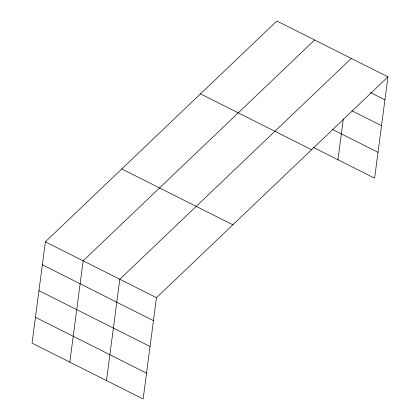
<?xml version="1.0" encoding="UTF-8"?>
<svg xmlns="http://www.w3.org/2000/svg" width="420" height="420" viewBox="0 0 420 420"><rect width="100%" height="100%" fill="white"/><g stroke="black" fill="none" stroke-linecap="round" stroke-linejoin="round"><path stroke-width="0.63" d="M45.381 241.831L32.041 343.145L143.136 399L156.476 297.685L387.959 76.855L276.864 21L45.381 241.831L156.476 297.685M69.814 362.135L83.155 260.82L314.632 39.989M106.475 380.567L119.816 279.253L351.298 58.422M337.958 159.737L343.329 118.939M387.959 76.855L374.619 178.169L313.514 147.452M370.387 92.505L384.935 99.818M351.855 110.754L381.533 125.675M332.635 129.496L378.026 152.313M200.471 93.875L311.572 149.73M121.769 168.956L232.864 224.81M42.357 264.794L153.452 320.649M38.955 290.651L150.05 346.505M35.443 317.289L146.543 373.144"/></g></svg>
